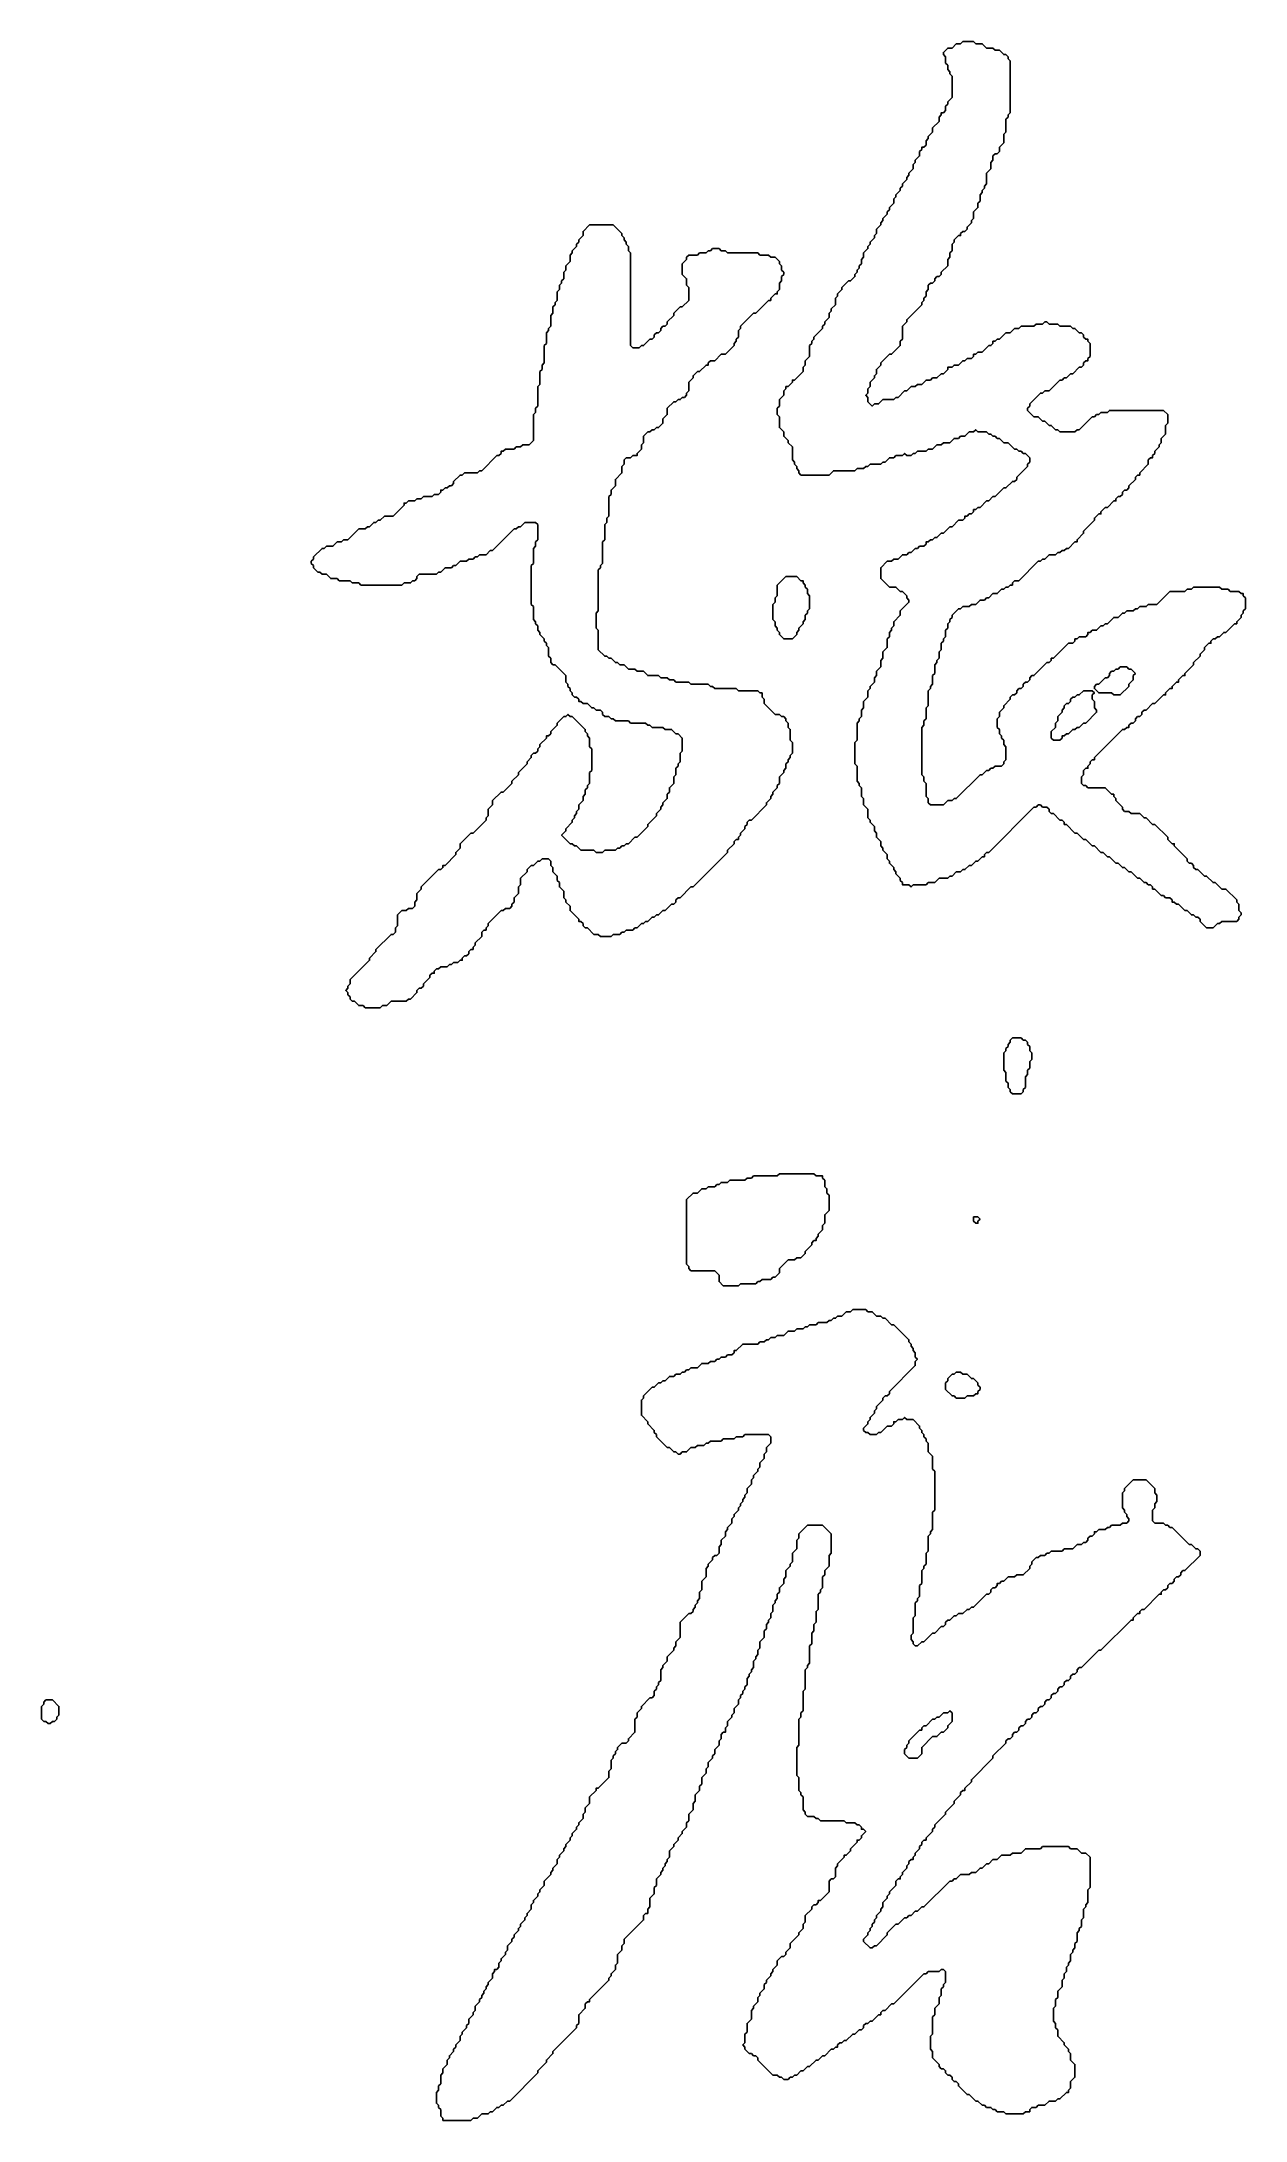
# Model space of a CAD drawing. Header units: millimetres. Extents: x 215 to 494, y 18 to 500.
import ezdxf

# ---------------------------------------------------------------- set-up
doc = ezdxf.new("R2010")
doc.units = ezdxf.units.MM

msp = doc.modelspace()

# ---------------------------------------------------------------- linework, layer by layer
for points in [[(428.5, 500), (428, 499.5), (427, 499.5), (426, 498.5), (425, 498.5), (424, 497.5), (424, 497), (424.5, 496.5), (424.5, 495), (425, 494.5), (425, 493.5), (425.5, 493), (425.5, 492.5), (426, 492), (426, 487), (425, 486), (425, 485.5), (424.5, 485), (424.5, 484), (424, 483.5), (423.5, 483.5), (423.5, 483), (423, 482.5), (423, 481.5), (421.5, 480), (421.5, 479), (420.5, 478), (420.5, 477.5), (420, 477), (420, 476), (419.5, 475.5), (419, 475.5), (419, 475), (418.5, 474.5), (418.5, 473.5), (417.5, 472.5), (417.5, 472), (417, 471.5), (417, 470.5), (416, 469.5), (416, 469), (415.5, 468.5), (415.5, 468), (414.5, 467), (414.5, 466.5), (414, 466), (414, 465.5), (413, 464.5), (413, 464), (412.5, 463.5), (412.5, 462.5), (411.5, 461.5), (411.5, 461), (411, 460.5), (411, 460), (410, 459), (410, 458.5), (409.5, 458), (409.5, 457.5), (408.5, 456.5), (408.5, 455.5), (408, 455), (408, 454.5), (407, 453.5), (407, 453), (406.5, 452.5), (406.5, 452), (405.5, 451), (405.5, 450), (405, 449.5), (405, 448.5), (404.5, 448), (404.5, 447.5), (404, 447), (404, 446.5), (403.5, 446), (403.5, 445.5), (402.5, 444.5), (402, 444.5), (400.5, 443), (400.5, 442.5), (399.5, 441.5), (399.5, 441), (399, 440.5), (399, 439), (398, 438), (398, 437.5), (397.5, 437), (397.5, 436), (396.5, 435), (396.5, 434.5), (396, 434), (396, 433.5), (394, 431.5), (394, 431), (393.5, 430.5), (393.5, 430), (393, 429.5), (393, 427), (392, 426), (392, 425), (391.5, 424.5), (391.5, 423.5), (389.5, 421.5), (389, 421.5), (389, 421), (388, 420), (387.5, 420), (387.5, 419.5), (387, 419), (387, 418), (386, 417), (386, 415.5), (385.5, 415), (385.5, 413.5), (386, 413), (386, 410.5), (387, 409.5), (387, 408.5), (388, 407.5), (388, 407), (389, 406), (389, 403), (389.5, 402.5), (389.5, 402), (390, 401.5), (390, 401), (390.5, 400.5), (390.5, 400), (391, 399.5), (397.5, 399.5), (398.5, 400.5), (403.5, 400.5), (404, 401), (405.5, 401), (406, 401.5), (406.5, 401.5), (407, 402), (409.5, 402), (410, 402.5), (410.5, 402.5), (411.5, 403.5), (412.5, 403.5), (413, 404), (414.5, 404), (415, 404.5), (415.5, 404), (416.5, 404), (417, 404.5), (417.5, 404.5), (418, 405), (420, 405), (420.5, 405.5), (421.5, 405.5), (422.5, 406.5), (423.5, 406.5), (424, 407), (425.5, 407), (426.5, 408), (427.5, 408), (428, 408.5), (429, 408.5), (430, 409.5), (431, 409.5), (431.5, 410), (432, 409.5), (434, 409.5), (434.5, 409), (435, 409), (435.5, 408.5), (436, 408.5), (436.5, 408), (437, 408), (438, 407), (439, 407), (440.5, 405.5), (441, 405.5), (441.5, 405), (442, 405), (442.5, 404.5), (443, 404.5), (444, 403.5), (444, 402.5), (443.5, 402), (443.5, 401.5), (441, 399), (441, 398.5), (440.5, 398), (440, 398), (438.5, 396.5), (438, 396.5), (436, 394.5), (435.5, 394.5), (434.5, 393.5), (434, 393.5), (432.5, 392), (432, 392), (431.5, 391.5), (431, 391.5), (431, 391), (430.5, 390.5), (430, 390.5), (429.5, 390), (429, 390), (429, 389.5), (428.5, 389), (427.5, 389), (426, 387.5), (425.5, 387.5), (424, 386), (423.5, 386), (422.5, 385), (422, 385), (421.5, 384.5), (421, 384.5), (420.5, 384), (420, 384), (420, 383.5), (419.5, 383), (418.5, 383), (418, 382.5), (417.5, 382.5), (416.5, 381.5), (416, 381.5), (415.5, 381), (414.5, 381), (413.5, 380), (412.5, 380), (412, 379.5), (411, 379.5), (409.5, 378), (409.5, 375.5), (411.5, 373.5), (413, 373.5), (414, 372.5), (414.5, 372.5), (415.5, 371.5), (415.5, 371), (416, 370.5), (416, 370), (414, 368), (414, 367), (412.5, 365.5), (412.5, 364.5), (412, 364), (412, 363.5), (411.5, 363), (411.5, 362), (411, 361.5), (411, 359.5), (410, 358.5), (410, 357), (409.5, 356.5), (409.5, 355), (408.5, 354), (408.5, 353), (408, 352.5), (408, 351.5), (407, 350.5), (407, 350), (406.5, 349.5), (406.5, 348), (405.5, 347), (405.5, 345.5), (405, 345), (405, 343.5), (404.5, 343), (404.5, 342.5), (404, 342), (404, 338), (403.5, 337.5), (403.5, 332.5), (404, 332), (404, 328.5), (404.5, 328), (404.5, 327.5), (405, 327), (405, 325), (405.5, 324.5), (405.5, 323), (406.5, 322), (406.5, 320), (407, 319.5), (407, 319), (408, 318), (408, 317), (408.5, 316.5), (408.5, 315.5), (409.5, 314.5), (409.5, 313.5), (410, 313), (410, 312.5), (411, 311.5), (411, 310.5), (411.5, 310), (411.5, 309.5), (412.5, 308.5), (412.5, 308), (413, 307.5), (413, 307), (414, 306), (414, 305.5), (414.5, 305), (414.5, 304.5), (416, 304.5), (416.5, 304), (417, 304.5), (420, 304.5), (420.5, 305), (422, 305), (423, 306), (425, 306), (425.5, 306.5), (426, 306.5), (427, 307.5), (428, 307.5), (428.5, 308), (429, 308), (430, 309), (430.5, 309), (431.5, 310), (432, 310), (433, 311), (433.5, 311), (433.5, 311.5), (434, 312), (434.5, 312), (445, 322.5), (445.5, 322.5), (446, 323), (446.5, 323), (447, 322.5), (448, 322.5), (448.5, 322), (448.5, 321.5), (449, 321), (449.5, 321), (451, 319.5), (451.5, 319.5), (452, 319), (452, 318.5), (452.5, 318.5), (454.5, 316.5), (455, 316.5), (456.5, 315), (457, 315), (458.5, 313.5), (459, 313.5), (460.5, 312), (461, 312), (462, 311), (462.5, 311), (464, 309.5), (464.5, 309.5), (465.5, 308.5), (466, 308.5), (467, 307.5), (467.5, 307.5), (469, 306), (469.5, 306), (470.5, 305), (471, 305), (471.5, 304.5), (472, 304.5), (472.5, 304), (472.5, 303.5), (473, 303.5), (474.5, 302), (475, 302), (475.5, 301.5), (476.5, 301.5), (477, 301), (477, 300.5), (477.5, 300.5), (478, 300), (478.5, 300), (480, 298.5), (480.5, 298.5), (481.5, 297.5), (482, 297.5), (482.5, 297), (483, 297), (483.5, 296.5), (483.5, 296), (485, 294.5), (486.5, 294.5), (487.5, 295.5), (488, 295.5), (488.5, 296), (492, 296), (492.5, 296.5), (492.5, 297), (493, 297.5), (493, 298), (492.5, 298.5), (492.5, 300), (492, 300.5), (492, 301), (489.5, 303.5), (488.5, 303.5), (487, 305), (486.5, 305), (485, 306.5), (484.5, 306.5), (483, 308), (482.5, 308), (482, 308.5), (482, 309), (481.5, 309.5), (481, 309.5), (480.5, 310), (480.5, 310.5), (477.5, 313.5), (477.5, 314), (477, 314), (476, 315), (476, 315.5), (473, 318.5), (472.5, 318.5), (471, 320), (470.5, 320), (469.5, 321), (467.5, 321), (467, 321.5), (466, 321.5), (465.5, 322), (465.5, 322.5), (464, 324), (464, 324.5), (463.5, 325), (463.5, 325.5), (463, 325.5), (461.5, 327), (457.5, 327), (457, 327.5), (456.5, 327.5), (456, 328), (456, 329.5), (456.5, 330), (456.5, 331), (457, 331.5), (457.5, 331.5), (457.5, 332), (458, 332.5), (458, 333), (458.5, 333.5), (459, 333.5), (459, 334), (465.5, 340.5), (466, 340.5), (466.5, 341), (467, 341), (467, 341.5), (467.5, 342), (468, 342), (468.5, 342.5), (468.5, 343), (469, 343.5), (469.5, 343.5), (470, 344), (470, 344.5), (470.5, 345), (471, 345), (472.5, 346.5), (473, 346.5), (475, 348.5), (475.5, 348.5), (475.5, 349), (476.5, 350), (477, 350), (477, 350.5), (478, 351.5), (478.5, 351.5), (478.5, 352), (479.5, 353), (480, 353), (480, 353.5), (482, 355.5), (482, 356), (483.5, 357.5), (483.5, 358), (484.5, 359), (484.5, 359.5), (485.5, 360.5), (486, 360.5), (486, 361), (486.5, 361.5), (487, 361.5), (487.5, 362), (488, 362), (489, 363), (489.5, 363), (491.5, 365), (492, 365), (492, 365.5), (493, 366.5), (493, 367), (493.5, 367.5), (493.5, 368), (494, 368.5), (494, 371), (493.5, 371.5), (493.5, 372), (493, 372), (492.5, 372.5), (490.5, 372.5), (490, 373), (488.5, 373), (488, 373.5), (482, 373.5), (481.5, 373), (480.5, 373), (480, 372.5), (476.5, 372.5), (473.5, 369.5), (471.5, 369.5), (471, 369), (469.5, 369), (469, 368.5), (468.5, 368.5), (468, 368), (466.5, 368), (466, 367.5), (465.5, 367.5), (464.5, 366.5), (463.5, 366.5), (462, 365), (461.5, 365), (461, 364.5), (460.5, 364.5), (459.5, 363.5), (458.5, 363.5), (458, 363), (457.5, 363), (457.5, 362.5), (457, 362), (455.5, 362), (455, 361.5), (454.5, 361.5), (454.5, 361), (454, 360.5), (453, 360.5), (449.5, 357), (449, 357), (449, 356.5), (448.5, 356), (448, 356), (445, 353), (444.5, 353), (444, 352.5), (444, 352), (443.5, 351.5), (443, 351.5), (442.5, 351), (442.5, 350.5), (442, 350), (441.5, 350), (441, 349.5), (441, 349), (440.5, 348.5), (440, 348.5), (439.5, 348), (439.5, 347.5), (438, 346), (438, 345.5), (437, 344.5), (437, 343.5), (436.5, 343), (436.5, 341), (437, 340.5), (437, 339.5), (437.5, 339), (437.5, 338.5), (438, 338), (438, 337), (438.5, 336.5), (438.5, 333.5), (438, 333), (438, 332.5), (437.5, 332), (436, 332), (435.5, 331.5), (435, 331.5), (434.5, 331), (434, 331), (433, 330), (432.5, 330), (427, 324.5), (426.5, 324.5), (426, 324), (425, 324), (424, 323), (421, 323), (420.5, 323.5), (420.5, 324.5), (420, 325), (420, 328), (419.5, 328.5), (419.5, 329.5), (419, 330), (419, 341), (419.5, 341.5), (419.5, 342.5), (420, 343), (420, 345.5), (420.5, 346), (420.5, 349.5), (421, 350), (421, 350.5), (421.5, 351), (421.5, 353), (422, 353.5), (422, 355.5), (422.5, 356), (422.5, 356.5), (423, 357), (423, 358.5), (423.5, 359), (423.5, 360.5), (424, 361), (424, 361.5), (424.5, 362), (424.5, 363.5), (425, 364), (425, 365), (425.5, 365.5), (425.5, 366), (426, 366.5), (426, 367), (427.5, 368.5), (428, 368.5), (428.5, 369), (430, 369), (430.5, 369.5), (431.5, 369.5), (432.5, 370.5), (433.5, 370.5), (434, 371), (434.5, 371), (435.5, 372), (436.5, 372), (437.5, 373), (438, 373), (438.5, 373.5), (439, 373.5), (439.5, 374), (440, 374), (440, 374.5), (440.5, 375), (441.5, 375), (446, 379.5), (446.5, 379.5), (447, 380), (447.5, 380), (448.5, 381), (450, 381), (450.5, 381.5), (451, 381.5), (451.5, 382), (452, 382), (452.5, 382.5), (453, 382.5), (454.5, 384), (455, 384), (455, 384.5), (456.5, 386), (456.5, 386.5), (459, 389), (459, 389.5), (460, 390.5), (460.5, 390.5), (460.5, 391), (461.5, 392), (462, 392), (463.5, 393.5), (464, 393.5), (464, 394), (464.5, 394.5), (465, 394.5), (465.5, 395), (465.5, 395.5), (466, 396), (466.5, 396), (467, 396.5), (467, 397), (468.5, 398.5), (468.5, 399), (469, 399.5), (469.5, 399.5), (469.5, 400), (471.5, 402), (471.5, 403), (472, 403.5), (472.5, 403.5), (472.5, 404), (473, 404.5), (473, 405), (474, 406), (474, 406.5), (474.5, 407), (474.5, 408), (475.5, 409), (475.5, 411), (476, 411.5), (476, 413.5), (475, 414.5), (462.5, 414.5), (462, 414), (460.5, 414), (460, 413.5), (459.5, 413.5), (459, 413), (458.5, 413), (455.5, 410), (455, 410), (454.5, 409.5), (451, 409.5), (450.5, 410), (450, 410), (449, 411), (448.5, 411), (447.5, 412), (447, 412), (446, 413), (445, 413), (443.5, 414.5), (443.5, 415), (444, 415.5), (444, 416), (446.5, 418.5), (447, 418.5), (447.5, 419), (448.5, 419), (451, 421.5), (451.5, 421.5), (452, 422), (452.5, 422), (453.5, 423), (454, 423), (455.5, 424.5), (456, 424.5), (456.5, 425), (456.5, 425.5), (457, 426), (457.5, 426), (457.5, 426.5), (458, 427), (458, 430), (457.5, 430.5), (457.5, 431), (457, 431), (456.5, 431.5), (456.5, 432), (456, 432.5), (455.5, 432.5), (454.5, 433.5), (454, 433.5), (453.5, 434), (451, 434), (450.5, 434.5), (448.5, 434.5), (448, 435), (447.5, 435), (447, 434.5), (445.5, 434.5), (445, 434), (442, 434), (441.5, 433.5), (440.5, 433.5), (439.5, 432.5), (438.5, 432.5), (437, 431), (436.5, 431), (436, 430.5), (435.5, 430.5), (435.5, 430), (435, 429.5), (434.5, 429.5), (433, 428), (432, 428), (431.5, 427.5), (431, 427.5), (431, 427), (430.5, 426.5), (429.5, 426.5), (429, 426), (428.5, 426), (427.5, 425), (426.5, 425), (426, 424.5), (425, 424.5), (425, 424), (424, 423), (423.5, 423), (422.5, 422), (421.5, 422), (421, 421.5), (420, 421.5), (419, 420.5), (418, 420.5), (417.5, 420), (416.5, 420), (415.5, 419), (415, 419), (413.5, 417.5), (413, 417.5), (412.5, 417), (410, 417), (409, 416), (408, 416), (407.5, 415.5), (406.5, 416.5), (406.5, 417.5), (406, 418), (406.5, 418.5), (406.5, 419.5), (407, 420), (407, 421), (408, 422), (408, 422.5), (408.5, 423), (408.5, 424), (409.5, 425), (409.5, 425.5), (411.5, 427.5), (412, 427.5), (414, 429.5), (414, 430.5), (414.5, 431), (414.5, 434), (415.5, 435), (415.5, 435.5), (419, 439), (419, 439.5), (419.5, 440), (419.5, 440.5), (420, 441), (420, 442), (420.5, 442.5), (420.5, 443.5), (421, 444), (421.5, 444), (422, 444.5), (422, 445), (422.5, 445.5), (423, 445.5), (423.5, 446), (423.5, 446.5), (425, 448), (425, 449.5), (425.5, 450), (425.5, 451), (426, 451.5), (426, 453), (426.5, 453.5), (426.5, 454), (427.5, 455), (428, 455), (428, 455.5), (428.5, 456), (429, 456), (429.5, 456.5), (429.5, 457), (430.5, 458), (430.5, 458.5), (431, 459), (431, 460.5), (432, 461.5), (432, 462.5), (432.5, 463), (432.5, 464.5), (433, 465), (433, 465.5), (433.5, 466), (433.5, 466.5), (434, 467), (434, 469.5), (435, 470.5), (435, 472), (435.5, 472.5), (435.5, 473.5), (436, 474), (436.5, 474), (437, 474.5), (437, 475.5), (438, 476.5), (438, 478.5), (438.5, 479), (438.5, 482), (439, 482.5), (439, 483), (439.5, 483.5), (439.5, 495.5), (439, 496), (439, 496.5), (438.5, 497), (438, 497), (437, 498), (436, 498), (435.5, 498.5), (434, 498.5), (433, 499.5), (431.5, 499.5), (431, 500)], [(342, 457.5), (340.5, 456), (340.5, 455), (339.5, 454), (339.5, 453.5), (339, 453), (339, 452.5), (338, 451.5), (338, 451), (337.5, 450.5), (337.5, 449), (336.5, 448), (336.5, 447), (336, 446.5), (336, 445), (335.5, 444.5), (335.5, 444), (335, 443.5), (335, 442.5), (334.5, 442), (334.5, 440), (334, 439.5), (334, 439), (333.5, 438.5), (333.5, 437), (333, 436.5), (333, 434), (332.5, 433.5), (332.5, 433), (332, 432.5), (332, 430), (331.5, 429.5), (331.5, 425.5), (331, 425), (331, 424), (330.5, 423.5), (330.5, 420.5), (330, 420), (330, 415.5), (329.5, 415), (329.5, 414), (329, 413.5), (329, 407.5), (328, 406.5), (326.5, 406.5), (326, 406), (325, 406), (324.5, 405.5), (322.5, 405.5), (322, 405), (321.5, 405), (321.5, 404.5), (321, 404), (320.5, 404), (317, 400.5), (316.5, 400.5), (316, 400), (313, 400), (312.5, 399.5), (312, 399.5), (310.5, 398), (310.5, 397.5), (310, 397), (309.5, 397), (309, 396.5), (308.5, 396.5), (308, 396), (307.5, 396), (307.5, 395.5), (307, 395), (306, 395), (305.5, 394.5), (303.5, 394.5), (303, 394), (302, 394), (301.5, 393.5), (300, 393.5), (299.5, 393), (299, 393), (299, 392.5), (296.5, 390), (294.5, 390), (293.5, 389), (293, 389), (292.5, 388.5), (292, 388.5), (291, 387.5), (290.5, 387.5), (290, 387), (288.5, 387), (286, 384.5), (285, 384.5), (284.5, 384), (283.5, 384), (282.5, 383), (281, 383), (280.5, 382.5), (280, 382.5), (278, 380.5), (278, 380), (277.5, 379.5), (277.5, 379), (278, 378.5), (278, 378), (279, 377), (279.5, 377), (280, 376.5), (281, 376.5), (282, 375.5), (283.5, 375.5), (284, 375), (286.5, 375), (287, 374.5), (288.5, 374.5), (289, 374), (298.5, 374), (299, 374.5), (300.5, 374.5), (301, 375), (301.5, 375), (302, 375.5), (302, 376), (302.5, 376.5), (306.5, 376.5), (307, 377), (307.5, 377), (308.5, 378), (310, 378), (310.5, 378.5), (311, 378.5), (312, 379.5), (313.5, 379.5), (314, 380), (315, 380), (315.5, 380.5), (316, 380.5), (316.5, 381), (318, 381), (319, 382), (319.5, 382), (324.5, 387), (325, 387), (325.5, 387.5), (326, 387.5), (327, 388.5), (329.5, 388.5), (330, 388), (330, 384.5), (329.5, 384), (329.5, 383), (329, 382.5), (329, 379), (328.5, 378.5), (328.5, 369.5), (329, 369), (329, 366), (329.5, 365.5), (329.5, 365), (330, 364.5), (330, 363.5), (330.5, 363), (330.5, 362.5), (331.5, 361.5), (331.5, 361), (332, 360.5), (332, 360), (332.5, 359.5), (332.5, 357.5), (333, 357), (333, 356), (333.5, 355.5), (334, 355.5), (336.5, 353), (336.5, 351.5), (337, 351), (337, 350.5), (337.5, 350), (337.5, 349.5), (338, 349), (338, 348.5), (338.5, 348), (339, 348), (339.5, 347.5), (339.5, 347), (340, 347), (340.5, 346.5), (341.5, 346.5), (342.5, 345.5), (343, 345.5), (343.5, 345), (344.5, 345), (345, 344.5), (345, 344), (345.5, 343.5), (346.5, 343.5), (347, 343), (347.5, 343), (348, 342.5), (351, 342.5), (351.5, 342), (355, 342), (355.5, 341.5), (356, 341.5), (356.5, 341), (359, 341), (359.5, 340.5), (361, 340.5), (362, 339.5), (362.5, 339.5), (363.5, 338.5), (363.5, 335.5), (363, 335), (363, 333), (362.5, 332.5), (362.5, 332), (362, 331.5), (362, 330), (361.5, 329.5), (361.5, 328), (360.5, 327), (360.5, 326), (360, 325.5), (360, 324.5), (359, 323.5), (359, 323), (358.5, 322.5), (358.5, 322), (357.5, 321), (357.5, 320.5), (355.5, 318.5), (355.5, 318), (353, 315.5), (352.5, 315.5), (351, 314), (350.5, 314), (350, 313.5), (349.5, 313.5), (349, 313), (348.5, 313), (348, 312.5), (345.5, 312.5), (345, 312), (343.5, 312), (343, 312.5), (340, 312.5), (339, 313.5), (338.5, 313.5), (338, 314), (337.5, 314), (335.5, 316), (336.5, 317), (336.5, 317.5), (338, 319), (338, 319.5), (338.5, 320), (338.5, 320.5), (339, 321), (339, 321.5), (339.5, 322), (339.5, 323), (340.5, 324), (340.5, 325), (341, 325.5), (341, 326.5), (341.5, 327), (341.5, 327.5), (342, 328), (342, 330.5), (342.5, 331), (342.5, 336), (342, 336.5), (342, 338.5), (341.5, 339), (341.5, 339.5), (341, 340), (341, 340.5), (338, 343.5), (337.5, 343.5), (337, 344), (336.5, 343.5), (336, 343.5), (334.5, 342), (334.5, 341.5), (333, 340), (333, 339.5), (332.5, 339), (332, 339), (332, 338.5), (330.5, 337), (330.5, 336.5), (330, 336), (330, 335.5), (329.5, 335), (329, 335), (328.5, 334.5), (328.5, 334), (327.5, 333), (327.5, 332.5), (325.5, 330.5), (325.5, 330), (324, 328.5), (324, 328), (322, 326), (321.5, 326), (319.5, 324), (319.5, 323), (318.5, 322), (318.5, 320.5), (318, 320), (318, 319.5), (315, 316.5), (314.5, 316.5), (312, 314), (312, 313), (311, 312), (311, 311.5), (308.5, 309), (308, 309), (308, 308.5), (307.5, 308), (307, 308), (303, 304), (303, 303.5), (302, 302.5), (302, 301), (301.5, 300.5), (301.5, 299.5), (301, 299), (300, 299), (299.5, 298.5), (298.5, 298.5), (297.5, 297.5), (297.5, 295), (297, 294.5), (297, 293.5), (296.5, 293), (296, 293), (292.5, 289.5), (292.5, 289), (291, 287.5), (291, 287), (286.5, 282.5), (286.5, 281.5), (286, 281), (286, 280.5), (285.5, 280), (286, 279.5), (286, 279), (286.5, 278.5), (286.5, 278), (287, 277.5), (287.5, 277.5), (288.5, 276.5), (289.5, 276.5), (290, 276), (293.5, 276), (294, 276.5), (295, 276.5), (296, 277.5), (299.5, 277.5), (300, 278), (300.5, 278), (302, 279.5), (302, 280), (302.5, 280.5), (303, 280.5), (303.5, 281), (303.5, 281.5), (305, 283), (305, 283.5), (305.5, 284), (306, 284), (306, 284.5), (306.5, 285), (307, 285), (307.5, 285.5), (309, 285.5), (309.5, 286), (310, 286), (310.5, 286.5), (311.5, 286.5), (312, 287), (312.5, 287), (312.5, 287.5), (313, 288), (313.5, 288), (314, 288.5), (314, 289), (314.5, 289.5), (315, 289.5), (315, 290), (315.5, 290.5), (315.5, 291), (317, 292.5), (317, 293.5), (317.5, 294), (318, 294), (318, 294.5), (318.5, 295), (318.5, 295.5), (321.5, 298.5), (322, 298.5), (322.5, 299), (323.5, 299), (324, 299.5), (324, 300), (324.5, 300.5), (324.5, 301.5), (325.5, 302.5), (325.5, 304), (326, 304.5), (326, 306), (327.5, 307.5), (327.5, 308), (328.5, 309), (329, 309), (330, 310), (330.5, 310), (331, 310.5), (332.5, 310.5), (333, 310), (333, 309), (333.5, 308.5), (333.5, 307.5), (334.5, 306.5), (334.5, 305.5), (335, 305), (335, 304), (336, 303), (336, 301.5), (336.5, 301), (336.5, 300.5), (337.5, 299.5), (337.5, 298.5), (339.5, 296.5), (339.5, 296), (340, 296), (340.5, 295.5), (340.5, 295), (341, 294.5), (341.5, 294.5), (343, 293), (344, 293), (344.5, 292.5), (347, 292.5), (347.5, 293), (349, 293), (349.5, 293.5), (350, 293.5), (350.5, 294), (352, 294), (352.5, 294.5), (353, 294.5), (354, 295.5), (354.5, 295.5), (355, 296), (355.5, 296), (356.5, 297), (357, 297), (357.5, 297.5), (358, 297.5), (359, 298.5), (359.5, 298.5), (361, 300), (361.5, 300), (362, 300.5), (362, 301), (362.5, 301.5), (363, 301.5), (365.5, 304), (366, 304), (374, 312), (374, 312.5), (375.5, 314), (375.5, 314.5), (376, 315), (376.5, 315), (376.5, 315.5), (377, 316), (377, 316.5), (378, 317.5), (378, 318), (378.5, 318.5), (378.5, 319), (379, 319.5), (379.5, 319.5), (383, 323), (383, 323.5), (384, 324.5), (384, 325), (384.5, 325.5), (384.5, 326), (385.5, 327), (385.5, 327.5), (386, 328), (386, 329.5), (387, 330.5), (387, 331), (387.5, 331.5), (387.5, 332.5), (388, 333), (388, 333.5), (388.5, 334), (388.5, 334.5), (389, 335), (389, 337.5), (388.5, 338), (388.5, 340.5), (388, 341), (388, 342), (387.5, 342.5), (387.5, 343), (387, 343.5), (386.5, 343.5), (386, 344), (385, 344), (382.5, 346.5), (382.5, 347.5), (382, 348), (382, 349), (381.5, 349), (381, 349.5), (376.5, 349.5), (376, 350), (371, 350), (370.5, 350.5), (370, 350.5), (369.5, 351), (365.5, 351), (365, 351.5), (362, 351.5), (361.5, 352), (360.5, 352), (360, 352.5), (358.5, 352.5), (358, 353), (355.5, 353), (354.5, 354), (353, 354), (352.5, 354.5), (351, 354.5), (350, 355.5), (349, 355.5), (348.5, 356), (348, 356), (347, 357), (346.5, 357), (346, 357.5), (345.5, 357.5), (344, 359), (344, 363.5), (343.5, 364), (343.5, 367.5), (344, 368), (344, 377.5), (344.5, 378), (344.5, 378.5), (345, 379), (345, 384), (345.5, 384.5), (345.5, 388), (346, 388.5), (346, 389.5), (346.5, 390), (346.5, 394.5), (347, 395), (347, 396), (348, 397), (348, 398.5), (349.5, 400), (349.5, 401.5), (350, 402), (350, 403), (350.5, 403.5), (351.5, 403.5), (352, 404), (353, 404), (353, 404.5), (354, 405.5), (354, 406.5), (354.5, 407), (354.5, 408.5), (355.5, 409.5), (356, 409.5), (356.5, 410), (357, 410), (357.5, 410.5), (358, 410.5), (359, 411.5), (359, 412.5), (360, 413.5), (360, 415), (361.5, 416.5), (362, 416.5), (362.5, 417), (363, 417), (363.5, 417.5), (364, 417.5), (364.5, 418), (364.5, 418.5), (365, 419), (365, 421), (366, 422), (366, 422.5), (367, 423.5), (367.5, 423.5), (369, 425), (369.5, 425), (369.5, 425.5), (370, 426), (371, 426), (372.5, 427.5), (373.5, 427.5), (375.5, 429.5), (375.5, 430), (376, 430.5), (376, 431), (376.5, 431.5), (376.5, 433), (377, 433.5), (377, 434), (380, 437), (380.5, 437), (383.5, 440), (384, 440), (384, 440.5), (385, 441.5), (385.5, 441.5), (385.5, 442), (386, 442.5), (386, 444), (386.5, 444.5), (386.5, 445.5), (387, 446), (387, 446.5), (386.5, 447), (386.5, 448), (386, 448.5), (386, 449), (385, 450), (384, 450), (383.5, 450.5), (381.5, 450.5), (381, 451), (374, 451), (373.5, 451.5), (372.5, 451.5), (372, 452), (370.5, 452), (370, 451.5), (369.5, 451.5), (369, 451), (367.5, 451), (367, 450.5), (365, 450.5), (364.5, 450), (364.5, 449.5), (363.5, 448.5), (363.5, 446), (364.5, 445), (364.5, 443.5), (365, 443), (365, 440), (363.5, 438.5), (363, 438.5), (361.5, 437), (361.5, 436.5), (360, 435), (360, 434.5), (359.5, 434), (359, 434), (358.5, 433.5), (358.5, 433), (358, 432.5), (357.5, 432.5), (357, 432), (357, 431.5), (356.5, 431), (356, 431), (354.5, 429.5), (354, 429.5), (353.5, 429), (352, 429), (351.5, 429.5), (351.5, 451), (351, 451.5), (351, 452.5), (350.5, 453), (350.5, 453.5), (350, 454), (350, 454.5), (349.5, 455), (349.5, 455.5), (347.5, 457.5)], [(387.5, 376), (385.5, 374), (385.5, 371.5), (385, 371), (385, 370), (384.5, 369.5), (384.5, 366), (385, 365.5), (385, 364.5), (385.5, 364), (385.5, 363.5), (386, 363), (386, 362.5), (387, 361.5), (389, 361.5), (390, 362.5), (390, 363), (390.5, 363.5), (390.5, 364), (391.5, 365), (391.5, 365.5), (392, 366), (392, 367), (392.5, 367.5), (392.5, 368), (393, 368.5), (393, 371.5), (392.5, 372), (392.5, 373), (392, 373.5), (392, 374), (391.5, 374.5), (391.5, 375), (391, 375), (390, 376)], [(464.5, 354.5), (465, 355), (466.5, 355), (467, 354.5), (467.5, 354.5), (468.5, 353.5), (468, 353), (468, 352), (467, 351), (467, 350.5), (465, 348.5), (463.5, 348.5), (463, 349), (460, 349), (459, 350), (459, 350.5), (459.5, 351), (460, 351), (461.5, 352.5), (462, 352.5), (462.5, 353), (462.5, 353.5), (463, 354), (463.5, 354), (464, 354.5)], [(456.5, 349.5), (458.5, 349.5), (459, 349), (458.5, 348.5), (458.5, 347.5), (459, 347), (459, 345.5), (459.5, 345), (459.5, 344.5), (457, 342), (456.5, 342), (455.5, 341), (455, 341), (454.5, 340.5), (454, 340.5), (453, 339.5), (452.5, 339.5), (452, 339), (451.5, 339), (451.5, 338.5), (451, 338), (449.5, 338), (449, 338.5), (449, 340), (450, 341), (450, 342), (450.5, 342.5), (450.5, 343.5), (451.5, 344.5), (451.5, 345), (452, 345.5), (452, 346), (452.5, 346.5), (453, 346.5), (453.5, 347), (453.5, 347.5), (454, 348), (454.5, 348), (455, 348.5), (455.5, 348.5)], [(440, 269), (439.5, 268.5), (439.5, 268), (439, 267.5), (439, 267), (438.5, 266.5), (438.5, 266), (438, 265.5), (438, 261.5), (438.5, 261), (438.5, 259), (439, 258.5), (439, 257.5), (439.5, 257), (439.5, 256.5), (440, 256), (442, 256), (442.5, 256.5), (442.5, 257), (443, 257.5), (443, 260), (443.5, 260.5), (443.5, 261.5), (444, 262), (444, 263.5), (444.5, 264), (444.5, 265.5), (444, 266), (444, 267), (443.5, 267.5), (443.5, 268), (443, 268.5), (442.5, 268.5), (442, 269)], [(386, 237.5), (385.5, 237), (380, 237), (379.5, 236.5), (378.5, 236.5), (378, 236), (374.5, 236), (374, 235.5), (372.5, 235.5), (372, 235), (371.5, 235), (371, 234.5), (369.5, 234.5), (369, 234), (368, 234), (367, 233), (366, 233), (364.5, 231.5), (364.5, 216.5), (365, 216), (365, 215.5), (365.5, 215), (371, 215), (372, 214), (372, 212.5), (373, 211.5), (376.5, 211.5), (377, 212), (380.5, 212), (381, 212.5), (381.5, 212.5), (382, 213), (384, 213), (384.5, 213.5), (385, 213.5), (386, 214.5), (386, 215.5), (388, 217.5), (389.5, 217.5), (390, 218), (391, 218), (392, 219), (392, 219.5), (393.5, 221), (393.5, 221.5), (394, 222), (394.5, 222), (394.5, 222.5), (395, 223), (395, 223.5), (396, 224.5), (396, 225.5), (396.5, 226), (396.5, 228), (397.5, 229), (397.5, 232.5), (397, 233), (397, 234), (396.5, 234.5), (396.5, 236), (396, 236.5), (396, 237), (394.5, 237), (394, 237.5)], [(431, 227.5), (431, 226.5), (431.5, 226), (432, 226), (432, 226.5), (432.5, 227), (432, 227.5)], [(403, 206), (402.5, 205.5), (401.5, 205.5), (400.5, 204.5), (399.5, 204.5), (399, 204), (398.5, 204), (398, 203.5), (397.5, 203.5), (397, 203), (395, 203), (394.5, 202.5), (393, 202.5), (392.5, 202), (392, 202), (391.5, 201.5), (390, 201.5), (389.5, 201), (388, 201), (387, 200), (385.5, 200), (385, 199.5), (384, 199.5), (383.5, 199), (383, 199), (382.5, 198.5), (381.5, 198.5), (381, 198), (377.5, 198), (376, 196.5), (375.5, 196.5), (375.5, 196), (375, 195.5), (374, 195.5), (373.5, 195), (372.5, 195), (372, 194.5), (371.5, 194.5), (371, 194), (370, 194), (369.5, 193.5), (368, 193.5), (367, 192.5), (365.5, 192.5), (365, 192), (364.5, 192), (364, 191.5), (363.5, 191.5), (363, 191), (362, 191), (361.5, 190.5), (360.5, 190.5), (359.5, 189.5), (359, 189.5), (358.5, 189), (358, 189), (357, 188), (356.5, 188), (354.5, 186), (354.5, 185.5), (354, 185), (354, 181.5), (355.5, 180), (355.5, 179.5), (357, 178), (357, 177.5), (357.5, 177), (357.5, 176.5), (360, 174), (360.5, 174), (361.5, 173), (362, 173), (362.5, 172.5), (363, 172.5), (363.5, 173), (364.5, 173), (365.5, 174), (366.5, 174), (367, 174.5), (368.5, 174.5), (369, 175), (369.5, 175), (370, 175.5), (372.5, 175.5), (373, 176), (375.5, 176), (376, 176.5), (377.5, 176.5), (378, 177), (383.5, 177), (384, 176.5), (384, 175), (383, 174), (383, 173), (382.5, 172.5), (382.5, 171.5), (381.5, 170.5), (381.5, 169.5), (381, 169), (381, 168.5), (380, 167.5), (380, 167), (379.5, 166.5), (379.5, 165.5), (378.5, 164.5), (378.5, 163.5), (378, 163), (378, 162.5), (377.5, 162), (377.5, 161.5), (377, 161), (377, 160.5), (376.5, 160), (376.5, 159.5), (375.5, 158.5), (375.5, 158), (375, 157.5), (375, 156.5), (374, 155.5), (374, 155), (373.5, 154.5), (373.5, 153.5), (372.5, 152.5), (372.5, 151.5), (372, 151), (372, 149.5), (371.5, 149), (371, 149), (370.5, 148.5), (370.5, 148), (369.5, 147), (369.5, 146.5), (369, 146), (369, 144), (368, 143), (368, 141), (367.5, 140.5), (367.5, 139), (367, 138.5), (367, 138), (366.5, 137.5), (366.5, 137), (366, 136.5), (366, 136), (365.5, 135.5), (365, 135.5), (363, 133.5), (363, 130), (362, 129), (362, 128), (361.5, 127.5), (361.5, 127), (360, 125.5), (360, 124.5), (359, 123.5), (359, 123), (358.5, 122.5), (358.5, 120), (358, 119.5), (358, 119), (357.5, 118.5), (357.5, 118), (357, 117.5), (357, 116.5), (356.5, 116), (356, 116), (354, 114), (354, 113.5), (353, 112.5), (353, 111.5), (352.5, 111), (352.5, 108), (351, 106.5), (351, 106), (350.5, 105.5), (349.5, 105.5), (348.5, 104.5), (348.5, 104), (348, 103.5), (348, 103), (347.5, 102.5), (347.5, 102), (347, 101.5), (347, 99.5), (346.5, 99), (346.5, 97.5), (344, 95), (343.5, 95), (343.5, 94.5), (342, 93), (342, 91.5), (341, 90.5), (341, 89.5), (340.5, 89), (340.5, 88), (339.5, 87), (339.5, 86.5), (339, 86), (339, 85.5), (338, 84.5), (338, 84), (337.5, 83.5), (337.5, 83), (336.5, 82), (336.5, 81.5), (336, 81), (336, 80.5), (335, 79.5), (335, 79), (334.5, 78.5), (334.5, 77.5), (333.5, 76.5), (333.5, 76), (333, 75.5), (333, 75), (331.5, 73.5), (331.5, 72.5), (330.5, 71.5), (330.5, 71), (330, 70.5), (330, 70), (329, 69), (329, 68.5), (328.5, 68), (328.5, 67), (327.5, 66), (327.5, 65.5), (327, 65), (327, 64.5), (326, 63.5), (326, 63), (325.5, 62.5), (325.5, 62), (324.5, 61), (324.5, 60.5), (324, 60), (324, 59.5), (323, 58.5), (323, 57.5), (322.5, 57), (322.5, 56.5), (321.5, 55.5), (321.5, 55), (321, 54.5), (321, 53.5), (320.5, 53), (320, 53), (320, 52.5), (319.5, 52), (319.5, 51), (318.5, 50), (318.5, 49.5), (318, 49), (318, 48.5), (317.5, 48), (317.5, 47.5), (317, 47), (317, 46.5), (316.5, 46), (316.5, 45.5), (315.5, 44.5), (315.5, 43.5), (315, 43), (315, 42.5), (314, 41.5), (314, 40.5), (313.5, 40), (313.5, 39.5), (312.5, 38.5), (312.5, 38), (312, 37.5), (312, 36.5), (311, 35.5), (311, 35), (310.5, 34.5), (310.5, 34), (309.5, 33), (309.5, 32.5), (309, 32), (309, 31), (308, 30), (308, 29), (307.5, 28.5), (307.5, 26.5), (307, 26), (307, 25), (306.5, 24.5), (306.5, 22), (307, 21.5), (307, 21), (307.5, 20.5), (307.5, 19), (308, 18.5), (308, 18), (314.5, 18), (315, 18.5), (316, 18.5), (317, 19.5), (318.5, 19.5), (319, 20), (319.5, 20), (320.5, 21), (321, 21), (321.5, 21.5), (322, 21.5), (323, 22.5), (323.5, 22.5), (330, 29), (330, 29.5), (332, 31.5), (332, 32), (333.5, 33.5), (333.5, 34), (339, 39.5), (339, 40), (339.5, 40.5), (339.5, 42.5), (341, 44), (341, 45), (341.5, 45.5), (342, 45.5), (342, 46), (346.5, 50.5), (346.5, 51), (347, 51.5), (347, 52), (348, 53), (348, 54), (348.5, 54.5), (348.5, 56.5), (349.5, 57.5), (349.5, 58.5), (350, 59), (350, 60), (354.5, 64.5), (354.5, 65.5), (355, 66), (355.5, 66), (355.5, 67), (356, 67.5), (356, 69.5), (357, 70.5), (357, 72), (357.5, 72.5), (357.5, 74), (358.5, 75), (358.5, 75.5), (359, 76), (359, 76.5), (359.5, 77), (359.5, 77.5), (360, 78), (360, 78.5), (360.5, 79), (360.5, 80.5), (361.5, 81.5), (361.5, 82), (362.5, 83), (362.5, 83.5), (363.5, 84.5), (363.5, 85), (364.5, 86), (364.5, 87), (365, 87.5), (365, 89), (366, 90), (366, 91.5), (366.5, 92), (366.5, 93.5), (367.5, 94.5), (367.5, 95.5), (368, 96), (368, 97.5), (369, 98.5), (369, 99.5), (369.5, 100), (369.5, 101), (370.5, 102), (370.5, 102.5), (371, 103), (371, 104), (372, 105), (372, 106), (372.5, 106.5), (372.5, 107.5), (373, 108), (373.5, 108), (373.5, 109), (374, 109.5), (374, 110.5), (375, 111.5), (375, 112), (375.5, 112.5), (375.5, 113.5), (376.5, 114.5), (376.5, 115.5), (377, 116), (377, 116.5), (377.5, 117), (377.5, 117.5), (378, 118), (378, 118.5), (378.5, 119), (378.5, 120.5), (379, 121), (379, 121.5), (379.5, 122), (379.5, 122.5), (380, 123), (380, 124.5), (380.5, 125), (380.5, 125.5), (381, 126), (381, 127), (381.5, 127.5), (381.5, 129), (382.5, 130), (382.5, 131.5), (383, 132), (383, 133), (383.5, 133.5), (383.5, 134), (384, 134.5), (384, 135.5), (384.5, 136), (384.5, 137.5), (385, 138), (385, 138.5), (385.5, 139), (385.5, 140), (386, 140.5), (386, 141.5), (387, 142.5), (387, 143.5), (387.5, 144), (387.5, 145.5), (388.5, 146.5), (388.5, 147), (389, 147.5), (389, 149.5), (390, 150.5), (390, 152.5), (390.5, 153), (390.5, 154), (392.5, 156), (396, 156), (398, 154), (398, 149.5), (397.5, 149), (397.5, 146.5), (396.5, 145.5), (396.5, 144.5), (396, 144), (396, 141.5), (395.5, 141), (395.5, 140.5), (395, 140), (395, 136.5), (394.5, 136), (394.5, 133.5), (394, 133), (394, 131.5), (393.5, 131), (393.5, 128.5), (393, 128), (393, 124), (392.5, 123.5), (392.5, 123), (392, 122.5), (392, 118), (391.5, 117.5), (391.5, 113), (391, 112.5), (391, 111.5), (390.5, 111), (390.5, 105), (390, 104.5), (390, 98), (390.5, 97.5), (390.5, 94.5), (391, 94), (391, 93.5), (391.5, 93), (391.5, 90), (392, 89.5), (392, 89), (392.5, 88.5), (394, 88.5), (394.5, 88), (395, 88), (395.5, 87.5), (401, 87.5), (401.5, 87), (403.5, 87), (404, 86.5), (404.5, 86.5), (405, 86), (405, 85.5), (405.5, 85.5), (406, 85), (405, 84), (405, 83.5), (404.5, 83), (404, 83), (404, 82.5), (402.5, 81), (402.5, 80.5), (401.5, 79.5), (401, 79.5), (401, 79), (399.5, 77.5), (399.5, 77), (399, 76.5), (399, 74.5), (398.5, 74), (398, 74), (397.5, 73.5), (397.5, 71), (395.5, 69), (395, 69), (395, 68.5), (394.5, 68), (394, 68), (393.5, 67.5), (393.5, 67), (392, 65.5), (392, 64), (391.5, 63.5), (391.5, 62.5), (390.5, 61.5), (390.5, 61), (388.5, 59), (388.5, 58), (387.5, 57), (387.5, 56.5), (387, 56), (386.5, 56), (385.5, 55), (385.5, 54), (384.5, 53), (384.5, 52.5), (384, 52), (384, 51.5), (383, 50.5), (383, 50), (382.5, 49.5), (382.5, 48.5), (381.5, 47.5), (381.5, 47), (381, 46.5), (381, 45.5), (380, 44.5), (380, 44), (379.5, 43.5), (379.5, 41.5), (378.5, 40.5), (378.5, 38.5), (378, 38), (378, 36), (377.5, 35.5), (378, 35), (378, 34.5), (379, 33.5), (379.5, 33.5), (380, 33), (380.5, 33), (381, 32.5), (381, 32), (384.5, 28.5), (385.5, 28.5), (386, 28), (386.5, 28), (387, 27.5), (388, 27.5), (388.5, 28), (389, 28), (389.5, 28.5), (390, 28.5), (391, 29.5), (391.5, 29.5), (392.5, 30.5), (393, 30.5), (394.5, 32), (395, 32), (396, 33), (396.5, 33), (398, 34.5), (398.5, 34.5), (399, 35), (399.5, 35), (399.5, 35.5), (400, 36), (400.5, 36), (401, 36.5), (401.5, 36.5), (403, 38), (403.5, 38), (404.5, 39), (405, 39), (405.5, 39.5), (405.5, 40), (406, 40.5), (406.5, 40.5), (407, 41), (407.5, 41), (409, 42.5), (409.5, 42.5), (409.5, 43), (410, 43.5), (410.5, 43.5), (412, 45), (412.5, 45), (419.5, 52), (420, 52), (420.5, 52.5), (423, 52.5), (423.5, 53), (424, 53), (424.5, 52.5), (424.5, 50), (424, 49.5), (424, 49), (423.5, 48.5), (423.5, 47), (423, 46.5), (423, 45), (422, 44), (422, 42.5), (421.5, 42), (421.5, 38), (421, 37.5), (421, 34.5), (421.5, 34), (421.5, 32.5), (423, 31), (423, 30.5), (423.5, 30), (424, 30), (424.5, 29.5), (424.5, 29), (425, 28.5), (425.5, 28.5), (426, 28), (426, 27.5), (426.5, 27), (427, 27), (427.5, 26.5), (427.5, 26), (429.5, 24), (430, 24), (431.5, 22.5), (432, 22.5), (433, 21.5), (433.5, 21.5), (434, 21), (435, 21), (435.5, 20.5), (436, 20.5), (436.5, 20), (438, 20), (438.5, 19.5), (442.5, 19.5), (443, 20), (444, 20), (444, 20.5), (444.5, 21), (445.5, 21), (446, 21.5), (447.5, 21.5), (448.5, 22.5), (450, 22.5), (450.5, 23), (451, 23), (452.5, 24.5), (453, 24.5), (453, 25), (453.5, 25.5), (453.5, 27), (454.5, 28), (454.5, 31), (453.5, 32), (453.5, 33.5), (453, 34), (453, 34.5), (452, 35.5), (452, 36), (450.5, 37.5), (450.5, 39), (450, 39.5), (450, 40.5), (449.5, 41), (449.5, 44), (450, 44.5), (450, 46), (450.5, 46.5), (450.5, 48), (451.5, 49), (451.5, 50.5), (452, 51), (452, 52), (452.5, 52.5), (452.5, 53.5), (453, 54), (453, 54.5), (453.5, 55), (453.5, 56.5), (454, 57), (454, 57.5), (454.5, 58), (454.5, 59), (455, 59.5), (455, 61.5), (455.5, 62), (455.5, 62.5), (456, 63), (456, 64.5), (456.5, 65), (456.5, 67), (457, 67.5), (457, 68), (457.5, 68.5), (457.5, 71.5), (458, 72), (458, 79), (457, 80), (456, 80), (455, 81), (453.5, 81), (453, 81.5), (447, 81.5), (446.5, 81), (443, 81), (442, 80), (440, 80), (439.5, 79.5), (437.5, 79.5), (436.5, 78.5), (435.5, 78.5), (434.5, 77.5), (434, 77.5), (433, 76.5), (432.5, 76.5), (431.5, 75.5), (430.5, 75.5), (430, 75), (428, 75), (427, 74), (426.5, 74), (426, 73.5), (425.5, 73.5), (419.5, 67.5), (419, 67.5), (418, 66.5), (417.5, 66.5), (416.5, 65.5), (416, 65.5), (415.5, 65), (415, 65), (413.5, 63.5), (413, 63.5), (411, 61.5), (411, 61), (408.5, 58.5), (408, 58.5), (407.5, 58), (407, 58), (405.5, 59.5), (405.5, 60), (406.5, 61), (406.5, 61.5), (407, 62), (407, 62.5), (407.5, 63), (407.5, 63.5), (408, 64), (408, 64.5), (408.5, 65), (408.5, 65.5), (409.5, 66.5), (409.5, 67), (410, 67.5), (410, 68.5), (411, 69.5), (411, 70), (411.5, 70.5), (411.5, 71), (413, 72.5), (413, 73.5), (413.5, 74), (414, 74), (414, 74.5), (414.5, 75), (414.5, 75.5), (415.5, 76.5), (415.5, 77), (416, 77.5), (416, 78), (416.5, 78.5), (417, 78.5), (417, 79), (417.5, 79.5), (417.5, 80), (418.5, 81), (418.5, 81.5), (419, 82), (419, 82.5), (419.5, 83), (420, 83), (420, 83.5), (421.5, 85), (421.5, 85.5), (422, 86), (422, 86.5), (424.5, 89), (424.5, 89.5), (426.5, 91.5), (426.5, 92), (428, 93.5), (428, 94), (428.5, 94.5), (429, 94.5), (429, 95), (430.5, 96.5), (430.5, 97), (435.5, 102), (435.5, 102.5), (438.5, 105.5), (438.5, 106), (439, 106.5), (439.5, 106.5), (440, 107), (440, 107.5), (440.5, 108), (441, 108), (441.5, 108.5), (441.5, 109), (442, 109.5), (442.5, 109.5), (443, 110), (443, 110.5), (443.5, 111), (444, 111), (444.5, 111.5), (444.5, 112), (445, 112.5), (445.5, 112.5), (446, 113), (446, 113.5), (446.5, 114), (447, 114), (447.5, 114.5), (447.5, 115), (448, 115.5), (448.5, 115.5), (449, 116), (449, 116.5), (449.5, 117), (450, 117), (450.5, 117.5), (450.5, 118), (451, 118.5), (451.5, 118.5), (452, 119), (452, 119.5), (452.5, 120), (453, 120), (453.5, 120.5), (453.5, 121), (454, 121.5), (454.5, 121.5), (455, 122), (455, 122.5), (455.5, 123), (456, 123), (460, 127), (460.5, 127), (467.5, 134), (468, 134), (468, 134.5), (469, 135.5), (469.5, 135.5), (469.5, 136), (470, 136.5), (470.5, 136.5), (474, 140), (474.5, 140), (474.5, 140.5), (475, 141), (475.5, 141), (476, 141.5), (476, 142), (476.5, 142.5), (477, 142.5), (477.5, 143), (477.5, 143.5), (478, 144), (478.5, 144), (479, 144.5), (479, 145), (479.5, 145.5), (480, 145.5), (483.5, 149), (483.5, 150), (483, 150.5), (482.5, 150.5), (481.5, 151.5), (481, 151.5), (477, 155.5), (476.5, 155.5), (476, 156), (475.5, 156), (475, 156.5), (473, 156.5), (472.5, 157), (472.5, 159.5), (473, 160), (473, 161), (473.5, 161.5), (473.5, 163), (473, 163.5), (473, 164.5), (471, 166.5), (468, 166.5), (466, 164.5), (466, 164), (465.5, 163.5), (465.5, 160), (466, 159.5), (466, 159), (466.5, 158.5), (466.5, 158), (467, 157.5), (467, 157), (466.5, 156.5), (465.5, 156.5), (465, 156), (463, 156), (462.5, 155.5), (462, 155.5), (461.5, 155), (460, 155), (459.5, 154.5), (459, 154.5), (459, 154), (458.5, 153.5), (458, 153.5), (457.5, 153), (457.5, 152.5), (457, 152), (456.5, 152), (456, 151.5), (455, 151.5), (454, 150.5), (452, 150.5), (451.5, 150), (449, 150), (448.5, 149.5), (448, 149.5), (447.5, 149), (446.5, 149), (446, 148.5), (445.5, 148.5), (444.5, 147.5), (444.5, 147), (444, 146.5), (444, 146), (442.5, 144.5), (441, 144.5), (440.5, 144), (439, 144), (438, 143), (437.5, 143), (437, 142.5), (436.5, 142.5), (436.5, 142), (436, 141.5), (435.5, 141.5), (435, 141), (435, 140.5), (434.5, 140), (434, 140), (431, 137), (430.5, 137), (430, 136.5), (429.5, 136.5), (428.5, 135.5), (427.5, 135.5), (427, 135), (426.5, 135), (425.5, 134), (425, 134), (424.5, 133.5), (424.5, 133), (424, 132.5), (423.5, 132.5), (422, 131), (421.5, 131), (419.5, 129), (419, 129), (418, 128), (417.5, 128), (417, 128.5), (417, 129), (416.5, 129.5), (416.5, 130.5), (417, 131), (417, 134.5), (417.5, 135), (417.5, 138), (418, 138.5), (418, 139), (418.5, 139.5), (418.5, 142), (419, 142.5), (419, 145.5), (419.5, 146), (419.5, 146.5), (420, 147), (420, 149.5), (420.5, 150), (420.5, 153.5), (421, 154), (421, 154.5), (421.5, 155), (421.5, 159), (422, 159.5), (422, 168.5), (421.5, 169), (421.5, 172), (420.5, 173), (420.5, 175), (420, 175.5), (420, 176), (419.5, 176.5), (419.5, 177), (419, 177.5), (419, 178), (418.5, 178.5), (418.5, 179), (417, 180.5), (415.5, 180.5), (415, 181), (414.5, 180.5), (413.5, 180.5), (413, 180), (412.5, 180), (412.5, 179.5), (412, 179), (411, 179), (409.5, 177.5), (409, 177.5), (408.5, 177), (407, 177), (406.5, 177.5), (406, 177.5), (405.5, 178), (405.5, 178.5), (406.5, 179.5), (406.5, 180), (407, 180.5), (407, 181), (408, 182), (408, 182.5), (408.5, 183), (408.5, 183.5), (410, 185), (410, 185.5), (410.5, 186), (411, 186), (411.5, 186.5), (411.5, 187), (417.5, 193), (417.5, 194), (418, 194.5), (417.5, 195), (417.5, 196), (417, 196.5), (417, 197), (416.5, 197.5), (416.5, 198), (416, 198.5), (416, 199), (412.5, 202.5), (412, 202.5), (410.5, 204), (410, 204), (409.5, 204.5), (408.5, 204.5), (407.5, 205.5), (406.5, 205.5), (406, 206)], [(427, 191.5), (426.5, 191), (426, 191), (425, 190), (425, 189.5), (424.5, 189), (424.5, 187.5), (426, 186), (426.5, 186), (427, 185.5), (429, 185.5), (429.5, 186), (431, 186), (431.5, 186.5), (432, 186.5), (432, 187), (432.5, 187.5), (432.5, 188), (432, 188.5), (432, 189), (431, 190), (430.5, 190), (429.5, 191), (428.5, 191), (428, 191.5)], [(216, 115.5), (215.5, 115), (215.5, 114.5), (215, 114), (215, 111), (215.5, 110.5), (216, 110.5), (216.5, 110), (217, 110), (217.5, 110.5), (218, 110.5), (218.5, 111), (218.5, 111.5), (219, 112), (219, 114), (217.5, 115.5)], [(425, 112.5), (425.5, 113), (426, 112.5), (426, 110.5), (425, 109.5), (425, 109), (424, 108), (423.5, 108), (422.5, 107), (421.5, 107), (419, 104.5), (419, 103), (418, 102), (416, 102), (415, 103), (415, 104), (415.5, 104.5), (415.5, 105), (416, 105.5), (416, 106), (418.5, 108.5), (419, 108.5), (419, 109), (419.5, 109.5), (420, 109.5), (421.5, 111), (422, 111), (422.5, 111.5), (423, 111.5), (424, 112.5)]]:
    msp.add_lwpolyline(points, close=True)

doc.saveas('drawing.dxf')
